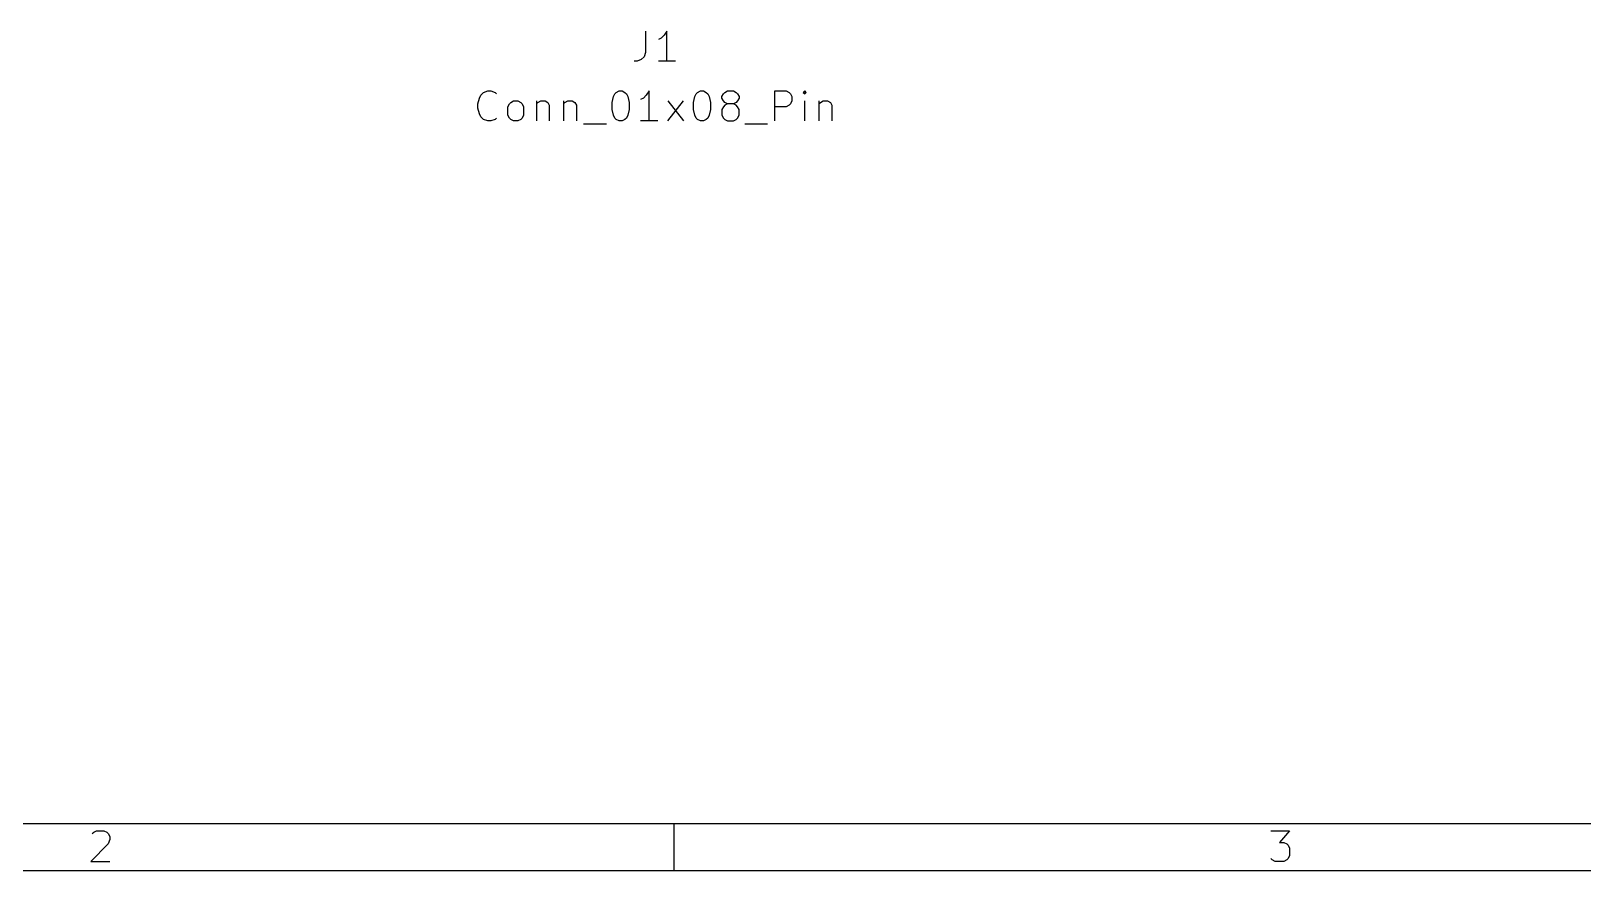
# Model space of a CAD drawing. Extents: x 0.4 to 11.3, y -7.9 to -0.4.
# Drawn here: x 3.258 to 5.847, y -7.874 to -6.473 of the extents above; entities that cross this region are included whole.
import ezdxf

# ---------------------------------------------------------------- set-up
doc = ezdxf.new("R2010")
doc.units = 0
doc.header["$MEASUREMENT"] = 0
doc.layers.add('CYAN2', color=4, linetype='CONTINUOUS')
doc.layers.add('RED2', color=1, linetype='CONTINUOUS')

msp = doc.modelspace()

# ---------------------------------------------------------------- linework, layer by layer
at = {"layer": 'CYAN2', "linetype": 'CONTINUOUS'}
for p, q in [((4.2833, -6.4728), (4.2833, -6.5085)), ((4.319, -6.4728), (4.3143, -6.4799)), ((4.319, -6.5228), (4.319, -6.4728)), ((4.3095, -6.4847), (4.3048, -6.4871)), ((4.3143, -6.4799), (4.3095, -6.4847)), ((4.269, -6.5228), (4.2643, -6.5228)), ((4.2762, -6.5204), (4.269, -6.5228)), ((4.2809, -6.5157), (4.2762, -6.5204)), ((4.2833, -6.5085), (4.2809, -6.5157)), ((4.3333, -6.5228), (4.3048, -6.5228)), ((4.0083, -6.5799), (4.0131, -6.5752)), ((4.0131, -6.5752), (4.0202, -6.5728)), ((4.0202, -6.5728), (4.025, -6.5728)), ((4.025, -6.5728), (4.0321, -6.5752)), ((4.0321, -6.5752), (4.0345, -6.5776)), ((4.2321, -6.5776), (4.2345, -6.5752)), ((4.2345, -6.5752), (4.2393, -6.5728)), ((4.2393, -6.5728), (4.244, -6.5728)), ((4.244, -6.5728), (4.2488, -6.5752)), ((4.2488, -6.5752), (4.2512, -6.5776)), ((4.2893, -6.5728), (4.2845, -6.5799)), ((4.2893, -6.6228), (4.2893, -6.5728)), ((4.3679, -6.5776), (4.3702, -6.5752)), ((4.3702, -6.5752), (4.375, -6.5728)), ((4.375, -6.5728), (4.3798, -6.5728)), ((4.3798, -6.5728), (4.3845, -6.5752)), ((4.3845, -6.5752), (4.3869, -6.5776)), ((4.4131, -6.5776), (4.4155, -6.5752)), ((4.4155, -6.5752), (4.4202, -6.5728)), ((4.4202, -6.5728), (4.4298, -6.5728)), ((4.4298, -6.5728), (4.4345, -6.5752)), ((4.4345, -6.5752), (4.4369, -6.5776)), ((4.4988, -6.6228), (4.4988, -6.5728)), ((4.4988, -6.5728), (4.5178, -6.5728)), ((4.5178, -6.5728), (4.5226, -6.5752)), ((4.5226, -6.5752), (4.525, -6.5776)), ((4.5488, -6.5728), (4.5464, -6.5752)), ((4.5464, -6.5752), (4.5488, -6.5776)), ((4.5512, -6.5752), (4.5488, -6.5728)), ((4.5488, -6.5728), (4.5488, -6.5776)), ((4.5488, -6.5776), (4.5512, -6.5752)), ((4.0036, -6.5942), (4.006, -6.5847)), ((4.0036, -6.6014), (4.0036, -6.5942)), ((4.006, -6.6109), (4.0036, -6.6014)), ((4.006, -6.5847), (4.0083, -6.5799)), ((4.0536, -6.599), (4.056, -6.5942)), ((4.0536, -6.6133), (4.0536, -6.599)), ((4.056, -6.5942), (4.0583, -6.5918)), ((4.0583, -6.5918), (4.0631, -6.5895)), ((4.0631, -6.5895), (4.0702, -6.5895)), ((4.0702, -6.5895), (4.075, -6.5918)), ((4.075, -6.5918), (4.0774, -6.5942)), ((4.0774, -6.5942), (4.0798, -6.599)), ((4.0798, -6.599), (4.0798, -6.6133)), ((4.1012, -6.5895), (4.1012, -6.6228)), ((4.1012, -6.5942), (4.1036, -6.5918)), ((4.1036, -6.5918), (4.1083, -6.5895)), ((4.1083, -6.5895), (4.1155, -6.5895)), ((4.1155, -6.5895), (4.1202, -6.5918)), ((4.1202, -6.5918), (4.1226, -6.5966)), ((4.1226, -6.5966), (4.1226, -6.6228)), ((4.1464, -6.5895), (4.1464, -6.6228)), ((4.1464, -6.5942), (4.1488, -6.5918)), ((4.1488, -6.5918), (4.1536, -6.5895)), ((4.1536, -6.5895), (4.1607, -6.5895)), ((4.1607, -6.5895), (4.1655, -6.5918)), ((4.1655, -6.5918), (4.1679, -6.5966)), ((4.1679, -6.5966), (4.1679, -6.6228)), ((4.2274, -6.5918), (4.2298, -6.5823)), ((4.2274, -6.6038), (4.2274, -6.5918)), ((4.2298, -6.5823), (4.2321, -6.5776)), ((4.2512, -6.5776), (4.2536, -6.5823)), ((4.2536, -6.5823), (4.2559, -6.5918)), ((4.2559, -6.5918), (4.2559, -6.6038)), ((4.2798, -6.5847), (4.275, -6.5871)), ((4.2845, -6.5799), (4.2798, -6.5847)), ((4.3202, -6.6228), (4.3464, -6.5895)), ((4.3202, -6.5895), (4.3464, -6.6228)), ((4.3631, -6.5918), (4.3655, -6.5823)), ((4.3631, -6.6038), (4.3631, -6.5918)), ((4.3655, -6.5823), (4.3679, -6.5776)), ((4.3869, -6.5776), (4.3893, -6.5823)), ((4.3893, -6.5823), (4.3917, -6.5918)), ((4.3917, -6.5918), (4.3917, -6.6038)), ((4.4107, -6.5823), (4.4131, -6.5776)), ((4.4107, -6.5847), (4.4107, -6.5823)), ((4.4131, -6.5895), (4.4107, -6.5847)), ((4.4131, -6.599), (4.4107, -6.6038)), ((4.4155, -6.5918), (4.4131, -6.5895)), ((4.4155, -6.5966), (4.4131, -6.599)), ((4.4202, -6.5942), (4.4155, -6.5918)), ((4.4202, -6.5942), (4.4155, -6.5966)), ((4.4298, -6.5942), (4.4202, -6.5942)), ((4.4345, -6.5918), (4.4298, -6.5942)), ((4.4345, -6.5966), (4.4298, -6.5942)), ((4.4369, -6.5895), (4.4345, -6.5918)), ((4.4369, -6.599), (4.4345, -6.5966)), ((4.4369, -6.5776), (4.4393, -6.5823)), ((4.4393, -6.5847), (4.4369, -6.5895)), ((4.4393, -6.6038), (4.4369, -6.599)), ((4.4393, -6.5823), (4.4393, -6.5847)), ((4.5178, -6.599), (4.4988, -6.599)), ((4.5226, -6.5966), (4.5178, -6.599)), ((4.525, -6.5942), (4.5226, -6.5966)), ((4.525, -6.5776), (4.5274, -6.5823)), ((4.5274, -6.5895), (4.525, -6.5942)), ((4.5274, -6.5823), (4.5274, -6.5895)), ((4.5488, -6.6228), (4.5488, -6.5895)), ((4.5726, -6.5895), (4.5726, -6.6228)), ((4.5726, -6.5942), (4.575, -6.5918)), ((4.575, -6.5918), (4.5798, -6.5895)), ((4.5798, -6.5895), (4.5869, -6.5895)), ((4.5869, -6.5895), (4.5917, -6.5918)), ((4.5917, -6.5918), (4.594, -6.5966)), ((4.594, -6.5966), (4.594, -6.6228)), ((4.0083, -6.6157), (4.006, -6.6109)), ((4.0131, -6.6204), (4.0083, -6.6157)), ((4.0202, -6.6228), (4.0131, -6.6204)), ((4.025, -6.6228), (4.0202, -6.6228)), ((4.0321, -6.6204), (4.025, -6.6228)), ((4.0345, -6.618), (4.0321, -6.6204)), ((4.056, -6.618), (4.0536, -6.6133)), ((4.0583, -6.6204), (4.056, -6.618)), ((4.0631, -6.6228), (4.0583, -6.6204)), ((4.0702, -6.6228), (4.0631, -6.6228)), ((4.075, -6.6204), (4.0702, -6.6228)), ((4.0774, -6.618), (4.075, -6.6204)), ((4.0798, -6.6133), (4.0774, -6.618)), ((4.1798, -6.6276), (4.2179, -6.6276)), ((4.2298, -6.6133), (4.2274, -6.6038)), ((4.2321, -6.618), (4.2298, -6.6133)), ((4.2345, -6.6204), (4.2321, -6.618)), ((4.2393, -6.6228), (4.2345, -6.6204)), ((4.244, -6.6228), (4.2393, -6.6228)), ((4.2488, -6.6204), (4.244, -6.6228)), ((4.2512, -6.618), (4.2488, -6.6204)), ((4.2536, -6.6133), (4.2512, -6.618)), ((4.2559, -6.6038), (4.2536, -6.6133)), ((4.3036, -6.6228), (4.275, -6.6228)), ((4.3655, -6.6133), (4.3631, -6.6038)), ((4.3679, -6.618), (4.3655, -6.6133)), ((4.3702, -6.6204), (4.3679, -6.618)), ((4.375, -6.6228), (4.3702, -6.6204)), ((4.3798, -6.6228), (4.375, -6.6228)), ((4.3845, -6.6204), (4.3798, -6.6228)), ((4.3869, -6.618), (4.3845, -6.6204)), ((4.3893, -6.6133), (4.3869, -6.618)), ((4.3917, -6.6038), (4.3893, -6.6133)), ((4.4107, -6.6038), (4.4107, -6.6133)), ((4.4107, -6.6133), (4.4131, -6.618)), ((4.4131, -6.618), (4.4155, -6.6204)), ((4.4155, -6.6204), (4.4202, -6.6228)), ((4.4202, -6.6228), (4.4298, -6.6228)), ((4.4298, -6.6228), (4.4345, -6.6204)), ((4.4345, -6.6204), (4.4369, -6.618)), ((4.4369, -6.618), (4.4393, -6.6133)), ((4.4393, -6.6133), (4.4393, -6.6038)), ((4.4488, -6.6276), (4.4869, -6.6276))]:
    msp.add_line(p, q, dxfattribs=at)
at = {"layer": 'RED2', "linetype": 'CONTINUOUS'}
for p, q in [((11.2206, -7.7956), (0.4724, -7.7956)), ((3.3601, -7.812), (3.3625, -7.8096)), ((3.3625, -7.8096), (3.3674, -7.8071)), ((3.3674, -7.8071), (3.3796, -7.8071)), ((3.3796, -7.8071), (3.3845, -7.8096)), ((3.3845, -7.8096), (3.3869, -7.812)), ((3.3869, -7.812), (3.3893, -7.8169)), ((3.3893, -7.8169), (3.3893, -7.8217)), ((4.3307, -7.7956), (4.3307, -7.8743)), ((5.3262, -7.8071), (5.3578, -7.8071)), ((5.3578, -7.8071), (5.3408, -7.8266)), ((3.3869, -7.8291), (3.3576, -7.8583)), ((3.3893, -7.8217), (3.3869, -7.8291)), ((5.3408, -7.8266), (5.3481, -7.8266)), ((5.3481, -7.8266), (5.353, -7.8291)), ((5.353, -7.8291), (5.3554, -7.8315)), ((5.3554, -7.8315), (5.3578, -7.8364)), ((5.3578, -7.8364), (5.3578, -7.8486)), ((3.3576, -7.8583), (3.3893, -7.8583)), ((5.3286, -7.8559), (5.3262, -7.8534)), ((5.3335, -7.8583), (5.3286, -7.8559)), ((5.3481, -7.8583), (5.3335, -7.8583)), ((5.353, -7.8559), (5.3481, -7.8583)), ((5.3554, -7.8534), (5.353, -7.8559)), ((5.3578, -7.8486), (5.3554, -7.8534)), ((11.2993, -7.8743), (0.3937, -7.8743))]:
    msp.add_line(p, q, dxfattribs=at)

doc.saveas('drawing.dxf')
